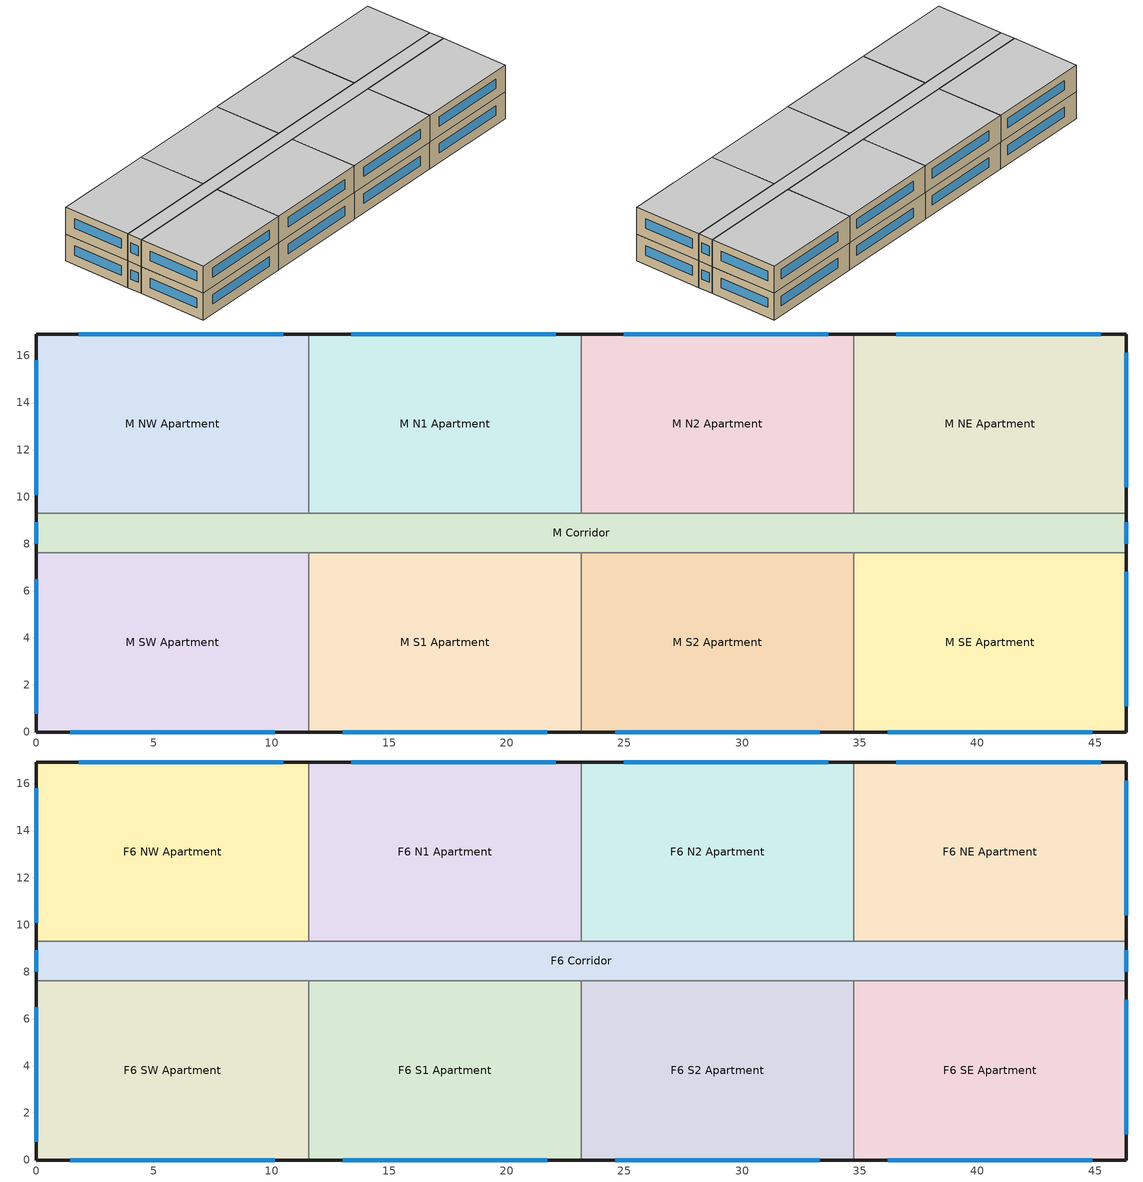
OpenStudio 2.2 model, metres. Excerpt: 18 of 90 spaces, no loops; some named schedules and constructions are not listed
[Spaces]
M S1 Apartment
 floor to F4 S1 Apartment: 23.16,7.62 23.16,0 11.58,0 11.58,7.62 z12.19
 wall outside: 11.58,0 23.16,0 z12.19:15.24
 wall to M Corridor: 23.16,7.62 11.58,7.62 z12.19:15.24
 wall to M S2 Apartment: 23.16,0 23.16,7.62 z12.19:15.24
 wall to M SW Apartment: 11.58,7.62 11.58,0 z12.19:15.24
 window: 13.03,0 21.72,0 z13.3:14.36
M Corridor
 floor to F4 Corridor: 46.33,9.3 46.33,7.62 0,7.62 0,9.3 z12.19
 wall outside: 46.33,7.62 46.33,9.3 / 0,9.3 0,7.62 z12.19:15.24
 wall to M SE Apartment: 34.75,7.62 46.33,7.62 z12.19:15.24
 wall to M NW Apartment: 11.58,9.3 0,9.3 z12.19:15.24
 wall to M SW Apartment: 0,7.62 11.58,7.62 z12.19:15.24
 wall to M N2 Apartment: 34.75,9.3 23.16,9.3 z12.19:15.24
 wall to M N1 Apartment: 23.16,9.3 11.58,9.3 z12.19:15.24
 wall to M NE Apartment: 46.33,9.3 34.75,9.3 z12.19:15.24
 wall to M S2 Apartment: 23.16,7.62 34.75,7.62 z12.19:15.24
 window: 46.33,8 46.33,8.91 / 0,8.91 0,8 z13.3:14.36
M NW Apartment
 floor to F4 NW Apartment: 11.58,16.92 11.58,9.3 0,9.3 0,16.92 z12.19
 wall outside: 11.58,16.92 0,16.92 0,9.3 z12.19:15.24
 wall to M N1 Apartment: 11.58,9.3 11.58,16.92 z12.19:15.24
 window: 0,15.8 0,10.08 / 10.5,16.92 1.81,16.92 z13.3:14.36
M N2 Apartment
 floor to F4 N2 Apartment: 34.75,16.92 34.75,9.3 23.16,9.3 23.16,16.92 z12.19
 wall outside: 34.75,16.92 23.16,16.92 z12.19:15.24
 wall to M NE Apartment: 34.75,9.3 34.75,16.92 z12.19:15.24
 wall to M N1 Apartment: 23.16,16.92 23.16,9.3 z12.19:15.24
 window: 33.66,16.92 24.98,16.92 z13.3:14.36
M SW Apartment
 floor to F4 SW Apartment: 11.58,7.62 11.58,0 0,0 0,7.62 z12.19
 wall outside: 0,7.62 0,0 11.58,0 z12.19:15.24
 window: 1.45,0 10.13,0 / 0,6.5 0,0.79 z13.3:14.36
M SE Apartment
 floor to F4 SE Apartment: 46.33,7.62 46.33,0 34.75,0 34.75,7.62 z12.19
 wall outside: 34.75,0 46.33,0 46.33,7.62 z12.19:15.24
 wall to M S2 Apartment: 34.75,7.62 34.75,0 z12.19:15.24
 window: 36.19,0 44.88,0 / 46.33,1.1 46.33,6.81 z13.3:14.36
M N1 Apartment
 floor to F4 N1 Apartment: 23.16,16.92 23.16,9.3 11.58,9.3 11.58,16.92 z12.19
 wall outside: 23.16,16.92 11.58,16.92 z12.19:15.24
 window: 22.08,16.92 13.4,16.92 z13.3:14.36
M NE Apartment
 floor to F4 NE Apartment: 46.33,16.92 46.33,9.3 34.75,9.3 34.75,16.92 z12.19
 wall outside: 46.33,9.3 46.33,16.92 34.75,16.92 z12.19:15.24
 window: 45.25,16.92 36.56,16.92 / 46.33,10.4 46.33,16.11 z13.3:14.36
M S2 Apartment
 floor to F4 S2 Apartment: 34.75,7.62 34.75,0 23.16,0 23.16,7.62 z12.19
 wall outside: 23.16,0 34.75,0 z12.19:15.24
 window: 24.61,0 33.3,0 z13.3:14.36
F6 S2 Apartment
 floor to M S2 Apartment: 34.75,7.62 34.75,0 23.16,0 23.16,7.62 z15.24
 wall outside: 23.16,0 34.75,0 z15.24:18.29
 wall to F6 Corridor: 34.75,7.62 23.16,7.62 z15.24:18.29
 wall to F6 S1 Apartment: 23.16,7.62 23.16,0 z15.24:18.29
 wall to F6 SE Apartment: 34.75,0 34.75,7.62 z15.24:18.29
 window: 24.61,0 33.3,0 z16.34:17.41
 ceiling to F7 S2 Apartment: 34.75,0 34.75,7.62 23.16,7.62 23.16,0 z18.29
F6 NE Apartment
 floor to M NE Apartment: 46.33,16.92 46.33,9.3 34.75,9.3 34.75,16.92 z15.24
 wall outside: 46.33,9.3 46.33,16.92 34.75,16.92 z15.24:18.29
 wall to F6 N2 Apartment: 34.75,16.92 34.75,9.3 z15.24:18.29
 wall to F6 Corridor: 34.75,9.3 46.33,9.3 z15.24:18.29
 window: 46.33,10.4 46.33,16.11 / 45.25,16.92 36.56,16.92 z16.34:17.41
 ceiling to F7 NE Apartment: 46.33,9.3 46.33,16.92 34.75,16.92 34.75,9.3 z18.29
F6 S1 Apartment
 floor to M S1 Apartment: 23.16,7.62 23.16,0 11.58,0 11.58,7.62 z15.24
 wall outside: 11.58,0 23.16,0 z15.24:18.29
 wall to F6 SW Apartment: 11.58,7.62 11.58,0 z15.24:18.29
 wall to F6 Corridor: 23.16,7.62 11.58,7.62 z15.24:18.29
 window: 13.03,0 21.72,0 z16.34:17.41
 ceiling to F7 S1 Apartment: 23.16,0 23.16,7.62 11.58,7.62 11.58,0 z18.29
F6 Corridor
 floor to M Corridor: 46.33,9.3 46.33,7.62 0,7.62 0,9.3 z15.24
 wall outside: 46.33,7.62 46.33,9.3 / 0,9.3 0,7.62 z15.24:18.29
 wall to F6 N1 Apartment: 23.16,9.3 11.58,9.3 z15.24:18.29
 wall to F6 SE Apartment: 34.75,7.62 46.33,7.62 z15.24:18.29
 wall to F6 SW Apartment: 0,7.62 11.58,7.62 z15.24:18.29
 wall to F6 N2 Apartment: 34.75,9.3 23.16,9.3 z15.24:18.29
 wall to F6 NW Apartment: 11.58,9.3 0,9.3 z15.24:18.29
 window: 46.33,8 46.33,8.91 / 0,8.91 0,8 z16.34:17.41
 ceiling to F7 Corridor: 46.33,7.62 46.33,9.3 0,9.3 0,7.62 z18.29
F6 SE Apartment
 floor to M SE Apartment: 46.33,7.62 46.33,0 34.75,0 34.75,7.62 z15.24
 wall outside: 34.75,0 46.33,0 46.33,7.62 z15.24:18.29
 window: 46.33,1.1 46.33,6.81 / 36.19,0 44.88,0 z16.34:17.41
 ceiling to F7 SE Apartment: 46.33,0 46.33,7.62 34.75,7.62 34.75,0 z18.29
F6 N1 Apartment
 floor to M N1 Apartment: 23.16,16.92 23.16,9.3 11.58,9.3 11.58,16.92 z15.24
 wall outside: 23.16,16.92 11.58,16.92 z15.24:18.29
 wall to F6 N2 Apartment: 23.16,9.3 23.16,16.92 z15.24:18.29
 wall to F6 NW Apartment: 11.58,16.92 11.58,9.3 z15.24:18.29
 window: 22.08,16.92 13.4,16.92 z16.34:17.41
 ceiling to F7 N1 Apartment: 23.16,9.3 23.16,16.92 11.58,16.92 11.58,9.3 z18.29
F6 NW Apartment
 floor to M NW Apartment: 11.58,16.92 11.58,9.3 0,9.3 0,16.92 z15.24
 wall outside: 11.58,16.92 0,16.92 0,9.3 z15.24:18.29
 window: 0,15.8 0,10.08 / 10.5,16.92 1.81,16.92 z16.34:17.41
 ceiling to F7 NW Apartment: 11.58,9.3 11.58,16.92 0,16.92 0,9.3 z18.29
F6 N2 Apartment
 floor to M N2 Apartment: 34.75,16.92 34.75,9.3 23.16,9.3 23.16,16.92 z15.24
 wall outside: 34.75,16.92 23.16,16.92 z15.24:18.29
 window: 33.66,16.92 24.98,16.92 z16.34:17.41
 ceiling to F7 N2 Apartment: 34.75,9.3 34.75,16.92 23.16,16.92 23.16,9.3 z18.29
F6 SW Apartment
 floor to M SW Apartment: 11.58,7.62 11.58,0 0,0 0,7.62 z15.24
 wall outside: 0,7.62 0,0 11.58,0 z15.24:18.29
 window: 1.45,0 10.13,0 / 0,6.5 0,0.79 z16.34:17.41
 ceiling to F7 SW Apartment: 11.58,0 11.58,7.62 0,7.62 0,0 z18.29
[Site]
Val d'Or_PQ_CAN: Latitude {deg}=48.07; Longitude {deg}=-77.78; Time Zone {hr}=-5; Elevation {m}=337; Terrain=City
[Building]
NECB 2011-HighriseApartment-NECB HDD Method-CAN_PQ_Val.d.Or.717250_CWEC.epw created: 2017-07-10 19:03:39 +0000: North Axis {deg}=0; Default Construction Set=NECB 2011 - HighApt - NECB HDD Method at climate 7b; Standards Number of Stories=10; Standards Number of Above Ground Stories=10; Standards Building Type=HighriseApartment
[Site:GroundTemperature:BuildingSurface]
19.527, 19.502, 19.536, 19.598, 20.002, 21.64, 22.225, 22.375, 21.449, 20.121, 19.802, 19.633
[Site:WaterMainsTemperature]
Calculation Method=Correlation; Annual Average Outdoor Air Temperature {C}=1.325; Maximum Difference In Monthly Average Outdoor Air Temperatures {deltaC}=35
[SizingPeriod:DesignDay] Barometric Pressure {Pa}=97342; Sky Clearness=0; Rain Indicator=0; Snow Indicator=0; Day of Month=21; Daylight Saving Time Indicator=0; Humidity Indicating Type=Wetbulb; Dry-Bulb Temperature Range Modifier Type=DefaultMultipliers
Name | Maximum Dry-Bulb Temperature {C} | Daily Dry-Bulb Temperature Range {deltaC} | Humidity Indicating Conditions at Maximum Dry-Bulb | Wind Speed {m/s} | Wind Direction {deg} | Month | Day Type | Solar Model Indicator | ASHRAE Taub | ASHRAE Taud
Val d'Or Ann Clg .4% Condns DB=>MWB | 28.6 | 11.1 | 19.7 | 4.5 | 250 | 7 | SummerDesignDay | ASHRAETau | 0.425 | 2.113
Val d'Or Ann Htg 99.6% Condns DB | -33.2 | 0 | -33.2 | 2 | 300 | 1 | WinterDesignDay | ASHRAEClearSky
Val d'Or Ann Clg .4% Condns WB=>MDB | 26.5 | 11.1 | 21.2 | 4.5 | 250 | 7 | SummerDesignDay | ASHRAETau | 0.425 | 2.113
[Material:NoMass]
CP02 CARPET PAD: Roughness=VeryRough; Thermal Resistance {m2-K/W}=0.21648; Thermal Absorptance=0.9; Solar Absorptance=0.7; Visible Absorptance=0.8
[Material]
Name | Roughness | Thickness {m} | Conductivity {W/m-K} | Density {kg/m3} | Specific Heat {J/kg-K} | Thermal Absorptance | Solar Absorptance | Visible Absorptance
100mm Normalweight concrete floor | MediumSmooth | 0.1016 | 2.31 | 2322 | 832
G01 13mm gypsum board | Smooth | 0.0127 | 0.16 | 800 | 1090 | 0.9 | 0.7 | 0.5
G05 25mm wood | MediumSmooth | 0.0254 | 0.15 | 608 | 1630 | 0.9 | 0.5 | 0.5
[Construction]
Typical Interior Floor: 100mm Normalweight concrete floor, CP02 CARPET PAD
Typical Interior Wall: G01 13mm gypsum board, G01 13mm gypsum board
Typical Interior Ceiling: CP02 CARPET PAD, 100mm Normalweight concrete floor
Typical Interior Window: Clear 3mm
Typical Interior Door; Typical Interior Partition: G05 25mm wood
Customized Fenestration: cond=0.220 tvis=0.220 tsol=0.232: Customized Fenestration:: cond=0.220 tvis=0.220 tsol=0.232
Customized Fenestration: cond=0.220 tvis=0.441 tsol=0.279: Customized Fenestration:: cond=0.220 tvis=0.441 tsol=0.279
Customized Fenestration: cond=0.220 tvis=0.294 tsol=0.332: Customized Fenestration:: cond=0.220 tvis=0.294 tsol=0.332
Customized Fenestration: cond=0.220 tvis=0.898 tsol=0.837: Customized Fenestration:: cond=0.220 tvis=0.898 tsol=0.837
[DefaultConstructionSet]
NECB 2011 - HighApt - NECB HDD Method at climate 7b: Default Exterior Surface Constructions=NECB 2011 - HighApt - NECB HDD Method at climate 7b; Default Interior Surface Constructions=Default Surface Constructions 2; Default Ground Contact Surface Constructions=NECB 2011 - HighApt - NECB HDD Method at climate 7b 1; Default Exterior SubSurface Constructions=NECB 2011 - HighApt - NECB HDD Method at climate 7b; Default Interior SubSurface Constructions=Default Sub Surface Constructions 2; Interior Partition Construction=Typical Interior Partition
[DefaultSurfaceConstructions]
Name | Floor Construction | Wall Construction | Roof Ceiling Construction
Default Surface Constructions 2 | Typical Interior Floor | Typical Interior Wall | Typical Interior Ceiling
NECB 2011 - HighApt - NECB HDD Method at climate 7b | Customized opaque construction {0972fe98-2408-4c10-93cc-f64cb1ada9df} to conductance of 0.162 | Customized opaque construction {f1a70900-06a9-40f0-a5cb-31a55b4db696} to conductance of 0.21 | Customized opaque construction {4ca9b2f4-8e66-4814-8333-b43a2bca65fc} to conductance of 0.162
NECB 2011 - HighApt - NECB HDD Method at climate 7b 1 | Customized opaque construction {a68487b1-4846-49cf-9f50-414bb0053c6a} to conductance of 0.757 | Customized opaque construction {a68487b1-4846-49cf-9f50-414bb0053c6a} to conductance of 0.284 | Customized opaque construction {a68487b1-4846-49cf-9f50-414bb0053c6a} to conductance of 0.284
[DefaultSubSurfaceConstructions]
Name | Fixed Window Construction | Operable Window Construction | Door Construction | Glass Door Construction | Overhead Door Construction | Skylight Construction | Tubular Daylight Dome Construction | Tubular Daylight Diffuser Construction
Default Sub Surface Constructions 2 | Typical Interior Window | Typical Interior Window | Typical Interior Door
NECB 2011 - HighApt - NECB HDD Method at climate 7b | Customized Fenestration: cond=0.220 tvis=0.220 tsol=0.232 | Customized Fenestration: cond=0.220 tvis=0.220 tsol=0.232 | Customized opaque construction {b4226c66-5eeb-43e6-8a58-b98e851535c5} to conductance of 2.2 | Customized Fenestration: cond=0.220 tvis=0.441 tsol=0.279 | Customized opaque construction {90c95eec-8f2c-488e-bc63-70c613bdffc7} to conductance of 2.2 | Customized Fenestration: cond=0.220 tvis=0.294 tsol=0.332 | Customized Fenestration: cond=0.220 tvis=0.898 tsol=0.837 | Customized Fenestration: cond=0.220 tvis=0.898 tsol=0.837
[WindowMaterial:Glazing]
Clear 3mm: Optical Data Type=SpectralAverage; Thickness {m}=0.003; Solar Transmittance at Normal Incidence=0.837; Front Side Solar Reflectance at Normal Incidence=0.075; Back Side Solar Reflectance at Normal Incidence=0.075; Visible Transmittance at Normal Incidence=0.898; Front Side Visible Reflectance at Normal Incidence=0.081; Back Side Visible Reflectance at Normal Incidence=0.081; Infrared Transmittance at Normal Incidence=0; Front Side Infrared Hemispherical Emissivity=0.84; Back Side Infrared Hemispherical Emissivity=0.84; Conductivity {W/m-K}=0.9; Dirt Correction Factor for Solar and Visible Transmittance=1; Solar Diffusing=No
[WindowMaterial:SimpleGlazingSystem] U-Factor {W/m2-K}=2.2; Solar Heat Gain Coefficient=0.6; Visible Transmittance=0.21
Customized Fenestration:: cond=0.220 tvis=0.220 tsol=0.232; Customized Fenestration:: cond=0.220 tvis=0.441 tsol=0.279; Customized Fenestration:: cond=0.220 tvis=0.294 tsol=0.332; Customized Fenestration:: cond=0.220 tvis=0.898 tsol=0.837
[Space] Part of Total Floor Area=Yes
Name | Space Type | Building Story | Thermal Zone
F6 NE Apartment | Space Function Dwelling Unit(s) | Building Story 6 | Sp-F6 NE Apartment Sys-1 Flr-2 Sch-G HPlcmt-north ZN
F6 S1 Apartment | Space Function Dwelling Unit(s) | Building Story 6 | Sp-F6 S1 Apartment Sys-1 Flr-2 Sch-G HPlcmt-south ZN
F6 SE Apartment | Space Function Dwelling Unit(s) | Building Story 6 | Sp-F6 SE Apartment Sys-1 Flr-2 Sch-G HPlcmt-south ZN
M NE Apartment | Space Function Dwelling Unit(s) | Building Story 5 | Sp-M NE Apartment Sys-1 Flr-1 Sch-G HPlcmt-north ZN
M S1 Apartment | Space Function Dwelling Unit(s) | Building Story 5 | Sp-M S1 Apartment Sys-1 Flr-1 Sch-G HPlcmt-south ZN
M Corridor | Space Function Corr. < 2.4m wide-sch-G | Building Story 5 | Sp-M Corridor Sys-1 Flr-1 Sch-G HPlcmt-east ZN
F6 S2 Apartment | Space Function Dwelling Unit(s) | Building Story 6 | Sp-F6 S2 Apartment Sys-1 Flr-2 Sch-G HPlcmt-south ZN
M SW Apartment | Space Function Dwelling Unit(s) | Building Story 5 | Sp-M SW Apartment Sys-1 Flr-1 Sch-G HPlcmt-south ZN
F6 Corridor | Space Function Corr. < 2.4m wide-sch-G | Building Story 6 | Sp-F6 Corridor Sys-1 Flr-2 Sch-G HPlcmt-east ZN
M NW Apartment | Space Function Dwelling Unit(s) | Building Story 5 | Sp-M NW Apartment Sys-1 Flr-1 Sch-G HPlcmt-north ZN
M N2 Apartment | Space Function Dwelling Unit(s) | Building Story 5 | Sp-M N2 Apartment Sys-1 Flr-1 Sch-G HPlcmt-north ZN
M N1 Apartment | Space Function Dwelling Unit(s) | Building Story 5 | Sp-M N1 Apartment Sys-1 Flr-1 Sch-G HPlcmt-north ZN
F6 N1 Apartment | Space Function Dwelling Unit(s) | Building Story 6 | Sp-F6 N1 Apartment Sys-1 Flr-2 Sch-G HPlcmt-north ZN
F6 N2 Apartment | Space Function Dwelling Unit(s) | Building Story 6 | Sp-F6 N2 Apartment Sys-1 Flr-2 Sch-G HPlcmt-north ZN
M SE Apartment | Space Function Dwelling Unit(s) | Building Story 5 | Sp-M SE Apartment Sys-1 Flr-1 Sch-G HPlcmt-south ZN
F6 NW Apartment | Space Function Dwelling Unit(s) | Building Story 6 | Sp-F6 NW Apartment Sys-1 Flr-2 Sch-G HPlcmt-north ZN
F6 SW Apartment | Space Function Dwelling Unit(s) | Building Story 6 | Sp-F6 SW Apartment Sys-1 Flr-2 Sch-G HPlcmt-south ZN
M S2 Apartment | Space Function Dwelling Unit(s) | Building Story 5 | Sp-M S2 Apartment Sys-1 Flr-1 Sch-G HPlcmt-south ZN
[BuildingStory]
Name | Nominal Z Coordinate {m}
Building Story 5 | 12.1914
Building Story 6 | 15.2393
[SpaceType] Standards Building Type=Space Function
Name | Default Schedule Set | Design Specification Outdoor Air Object | Standards Space Type
Space Function Corr. < 2.4m wide-sch-G | Space Function Corr. < 2.4m wide-sch-G Schedule Set | Space Function Corr. < 2.4m wide-sch-G Ventilation | Corr. < 2.4m wide-sch-G
Space Function Dwelling Unit(s) | Space Function Dwelling Unit(s) Schedule Set | Space Function Dwelling Unit(s) Ventilation | Dwelling Unit(s)
[People:Definition]
Space Function Dwelling Unit(s) People Definition: Number of People Calculation Method=People/Area; People per Space Floor Area {person/m2}=0.0166841; Fraction Radiant=0.3
[People] Work Efficiency Schedule=Work Efficiency Schedule; Clothing Insulation Schedule=Clothing Schedule; Air Velocity Schedule=Air Velocity Schedule
Name | People Definition | Space or SpaceType
Space Function Corr. < 2.4m wide-sch-G People | Space Function Corr. < 2.4m wide-sch-G People Definition | Space Function Corr. < 2.4m wide-sch-G
Space Function Dwelling Unit(s) People | Space Function Dwelling Unit(s) People Definition | Space Function Dwelling Unit(s)
[Lights:Definition]
Space Function Dwelling Unit(s) Lights Definition: Design Level Calculation Method=Watts/Area; Watts per Space Floor Area {W/m2}=4.99996; Fraction Radiant=0.5; Fraction Visible=0.2
[Lights]
Name | Lights Definition | Space or SpaceType
Space Function Corr. < 2.4m wide-sch-G Lights | Space Function Corr. < 2.4m wide-sch-G Lights Definition | Space Function Corr. < 2.4m wide-sch-G
Space Function Dwelling Unit(s) Lights | Space Function Dwelling Unit(s) Lights Definition | Space Function Dwelling Unit(s)
[DesignSpecification:OutdoorAir] Outdoor Air Method=Sum
Name | Outdoor Air Flow per Floor Area {m3/s-m2}
Space Function Corr. < 2.4m wide-sch-G Ventilation | 0.0003048
Space Function Dwelling Unit(s) Ventilation | 0.00034544
[DefaultScheduleSet] Number of People Schedule=NECB-G-Occupancy; People Activity Level Schedule=NECB-Activity; Lighting Schedule=NECB-G-Lighting; Electric Equipment Schedule=NECB-G-Electric-Equipment; Infiltration Schedule=Always On
Space Function Corr. < 2.4m wide-sch-G Schedule Set; Space Function Dwelling Unit(s) Schedule Set
[ThermostatSetpoint:DualSetpoint] Heating Setpoint Temperature Schedule=NECB-G-Thermostat Setpoint-Heating; Cooling Setpoint Temperature Schedule=NECB-G-Thermostat Setpoint-Cooling
Space Function Dwelling Unit(s) Thermostat 80; Space Function Dwelling Unit(s) Thermostat 81; Space Function Dwelling Unit(s) Thermostat 82; Space Function Dwelling Unit(s) Thermostat 83; Space Function Corr. < 2.4m wide-sch-G Thermostat 11; Space Function Dwelling Unit(s) Thermostat 84; Space Function Dwelling Unit(s) Thermostat 85; Space Function Dwelling Unit(s) Thermostat 86; Space Function Dwelling Unit(s) Thermostat 87; Space Function Dwelling Unit(s) Thermostat 88; Space Function Dwelling Unit(s) Thermostat 89; Space Function Dwelling Unit(s) Thermostat 90; Space Function Dwelling Unit(s) Thermostat 91; Space Function Corr. < 2.4m wide-sch-G Thermostat 12; Space Function Dwelling Unit(s) Thermostat 92; Space Function Dwelling Unit(s) Thermostat 93; Space Function Dwelling Unit(s) Thermostat 94; Space Function Dwelling Unit(s) Thermostat 95
[ElectricEquipment]
Space Function Dwelling Unit(s) Elec Equip: Electric Equipment Definition=Space Function Dwelling Unit(s) Elec Equip Definition; Space or SpaceType=Space Function Dwelling Unit(s)
[SpaceInfiltration:DesignFlowRate] Schedule=Always On Discrete; Design Flow Rate Calculation Method=Flow/ExteriorArea; Flow per Exterior Surface Area {m3/s-m2}=0.00025; Constant Term Coefficient=0; Temperature Term Coefficient=0; Velocity Term Coefficient=0.224; Velocity Squared Term Coefficient=0
Name | Space or SpaceType
F6 Corridor Infiltration | F6 Corridor
F6 N1 Apartment Infiltration | F6 N1 Apartment
F6 N2 Apartment Infiltration | F6 N2 Apartment
F6 NE Apartment Infiltration | F6 NE Apartment
F6 NW Apartment Infiltration | F6 NW Apartment
F6 S1 Apartment Infiltration | F6 S1 Apartment
F6 S2 Apartment Infiltration | F6 S2 Apartment
F6 SE Apartment Infiltration | F6 SE Apartment
F6 SW Apartment Infiltration | F6 SW Apartment
M Corridor Infiltration | M Corridor
M N1 Apartment Infiltration | M N1 Apartment
M N2 Apartment Infiltration | M N2 Apartment
M NE Apartment Infiltration | M NE Apartment
M NW Apartment Infiltration | M NW Apartment
M S1 Apartment Infiltration | M S1 Apartment
M S2 Apartment Infiltration | M S2 Apartment
M SE Apartment Infiltration | M SE Apartment
M SW Apartment Infiltration | M SW Apartment
[ThermalZone] Use Ideal Air Loads=No
Name | Thermostat
Sp-M N2 Apartment Sys-1 Flr-1 Sch-G HPlcmt-north ZN | Space Function Dwelling Unit(s) Thermostat 80
Sp-M NE Apartment Sys-1 Flr-1 Sch-G HPlcmt-north ZN | Space Function Dwelling Unit(s) Thermostat 81
Sp-M NW Apartment Sys-1 Flr-1 Sch-G HPlcmt-north ZN | Space Function Dwelling Unit(s) Thermostat 82
Sp-M N1 Apartment Sys-1 Flr-1 Sch-G HPlcmt-north ZN | Space Function Dwelling Unit(s) Thermostat 83
Sp-M Corridor Sys-1 Flr-1 Sch-G HPlcmt-east ZN | Space Function Corr. < 2.4m wide-sch-G Thermostat 11
Sp-M S2 Apartment Sys-1 Flr-1 Sch-G HPlcmt-south ZN | Space Function Dwelling Unit(s) Thermostat 84
Sp-M SW Apartment Sys-1 Flr-1 Sch-G HPlcmt-south ZN | Space Function Dwelling Unit(s) Thermostat 85
Sp-M S1 Apartment Sys-1 Flr-1 Sch-G HPlcmt-south ZN | Space Function Dwelling Unit(s) Thermostat 86
Sp-M SE Apartment Sys-1 Flr-1 Sch-G HPlcmt-south ZN | Space Function Dwelling Unit(s) Thermostat 87
Sp-F6 NW Apartment Sys-1 Flr-2 Sch-G HPlcmt-north ZN | Space Function Dwelling Unit(s) Thermostat 88
Sp-F6 N2 Apartment Sys-1 Flr-2 Sch-G HPlcmt-north ZN | Space Function Dwelling Unit(s) Thermostat 89
Sp-F6 N1 Apartment Sys-1 Flr-2 Sch-G HPlcmt-north ZN | Space Function Dwelling Unit(s) Thermostat 90
Sp-F6 NE Apartment Sys-1 Flr-2 Sch-G HPlcmt-north ZN | Space Function Dwelling Unit(s) Thermostat 91
Sp-F6 Corridor Sys-1 Flr-2 Sch-G HPlcmt-east ZN | Space Function Corr. < 2.4m wide-sch-G Thermostat 12
Sp-F6 SW Apartment Sys-1 Flr-2 Sch-G HPlcmt-south ZN | Space Function Dwelling Unit(s) Thermostat 92
Sp-F6 SE Apartment Sys-1 Flr-2 Sch-G HPlcmt-south ZN | Space Function Dwelling Unit(s) Thermostat 93
Sp-F6 S1 Apartment Sys-1 Flr-2 Sch-G HPlcmt-south ZN | Space Function Dwelling Unit(s) Thermostat 94
Sp-F6 S2 Apartment Sys-1 Flr-2 Sch-G HPlcmt-south ZN | Space Function Dwelling Unit(s) Thermostat 95
